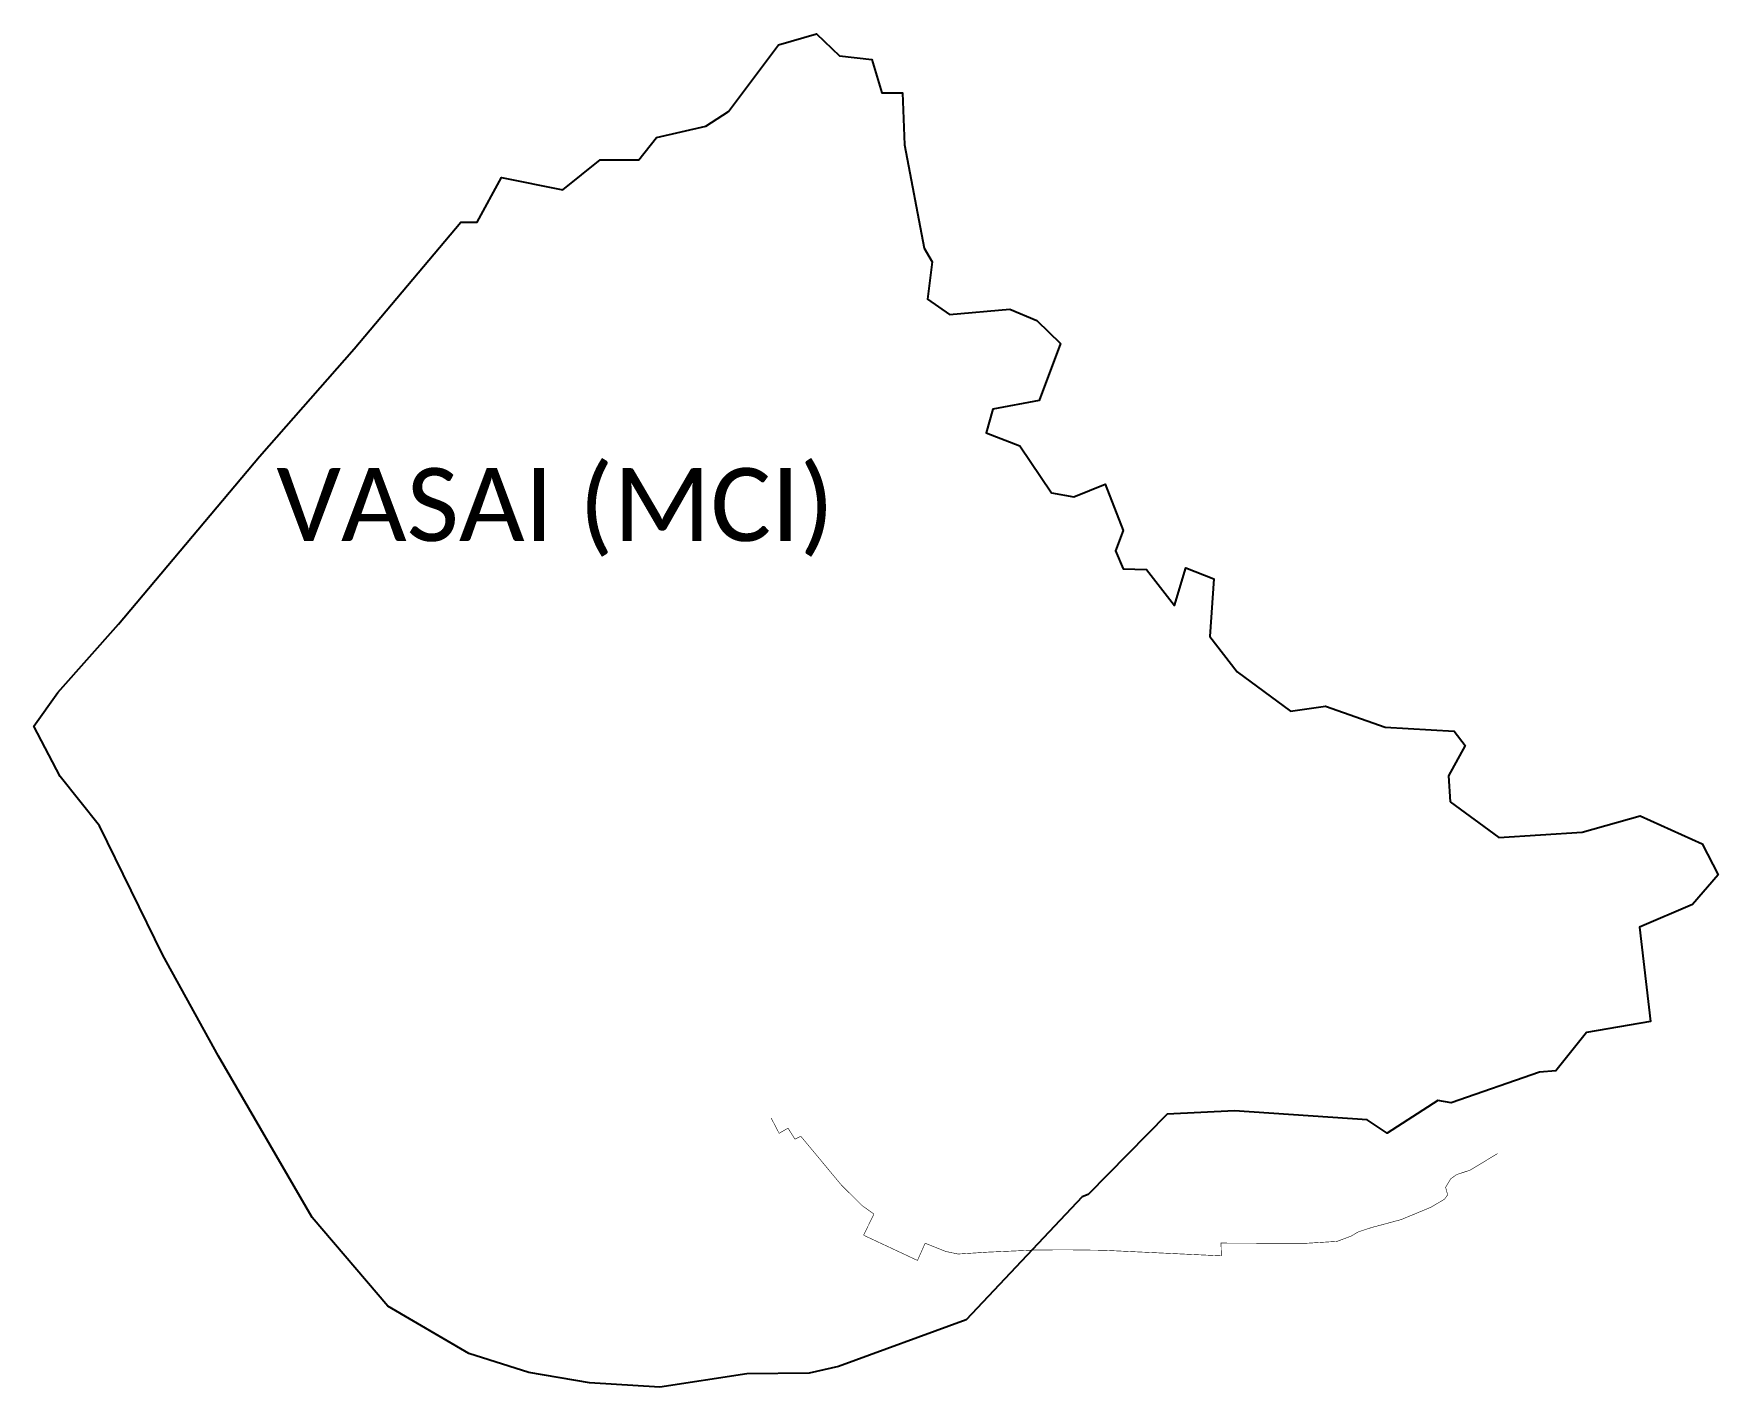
# Model space of a CAD drawing. Header units: metres. Extents: x 268124 to 271097, y 2138069 to 2140457.
import ezdxf

# ---------------------------------------------------------------- set-up
doc = ezdxf.new("R2010")
doc.units = ezdxf.units.M
for name, color, linetype in [('SEAWALL', 170, 'Continuous'), ('village', 3, 'Continuous'), ('VILLAGE NAME', 250, 'Continuous')]:
    doc.layers.add(name, color=color, linetype=linetype)
doc.styles.get("Standard").update_dxf_attribs({"font": 'simplex.shx'})

msp = doc.modelspace()

# ---------------------------------------------------------------- linework, layer by layer
at = {"layer": 'SEAWALL', "color": 30, "const_width": 1, "flags": 128}
for points in [[(269425.2, 2138543.7), (269439.3, 2138516.5), (269455, 2138525.7), (269467.3, 2138506.2), (269477.5, 2138511.5), (269549.3, 2138425.2), (269585.9, 2138388.9), (269606.6, 2138374.2), (269588.4, 2138336.8)], [(269588.4, 2138336.8), (269683.5, 2138292.3), (269697, 2138322.7), (269733.3, 2138308.2), (269755, 2138303.6), (269808.8, 2138307), (269892.3, 2138310.7), (269944.7, 2138311.1), (270012.5, 2138310.2), (270219.8, 2138300.4), (270219.1, 2138322.9), (270366.9, 2138322.4), (270423.8, 2138325.9), (270448.2, 2138335), (270461.7, 2138342.8), (270484.3, 2138350.2), (270536.8, 2138364.3), (270589.8, 2138386.2), (270613.4, 2138400.3), (270619, 2138407.9), (270615.5, 2138421.5), (270624.3, 2138436.1), (270634.9, 2138443.8), (270658.6, 2138451.5), (270707, 2138480.8)]]:
    msp.add_lwpolyline(points, dxfattribs=at)
at = {"layer": 'village', "color": 3, "true_color": 0x00ff00}
msp.add_polyline3d([(270623.7, 2139101.6, 0), (270709.3, 2139038.2, 0), (270856.6, 2139047.6, 0), (270958.7, 2139076.5, 0), (271068.4, 2139027, 0), (271096.7, 2138972.5, 0), (271051, 2138920.5, 0), (270957.5, 2138880.4, 0), (270976.8, 2138713.7, 0), (270864.4, 2138694.7, 0), (270810, 2138627, 0), (270780.9, 2138624.5, 0), (270625.2, 2138570.4, 0), (270601.7, 2138574.2, 0), (270512.4, 2138517, 0), (270477.2, 2138540.5, 0), (270242.8, 2138556.2, 0), (270124.3, 2138550.5, 0), (269984.6, 2138408.7, 0), (269974, 2138404.5, 0), (269769.4, 2138187.4, 0), (269543.8, 2138105.1, 0), (269492.1, 2138093.4, 0), (269382.1, 2138092, 0), (269228.6, 2138068.5, 0), (269104.8, 2138076.4, 0), (268997.8, 2138094.8, 0), (268891.6, 2138128.1, 0), (268748.8, 2138211.6, 0), (268615.2, 2138368.1, 0), (268450, 2138652.4, 0), (268351.8, 2138830.6, 0), (268240.1, 2139059.2, 0), (268170.4, 2139145.9, 0), (268123.8, 2139235, 0), (268166.4, 2139294.2, 0), (268273.7, 2139415, 0), (268522.5, 2139710.4, 0), (268689.1, 2139900.6, 0), (268877.8, 2140124, 0), (268906.2, 2140124.1, 0), (268949.3, 2140203, 0), (269057.9, 2140181.2, 0), (269123.7, 2140234, 0), (269192, 2140234, 0), (269223.1, 2140273.5, 0), (269310.1, 2140293.5, 0), (269349.7, 2140319.5, 0), (269438.1, 2140437.1, 0), (269505, 2140456.5, 0), (269546.1, 2140417.4, 0), (269602.8, 2140411.1, 0), (269620.7, 2140352.4, 0), (269657.2, 2140351.9, 0), (269660.5, 2140260.3, 0), (269695.4, 2140078.2, 0), (269709.1, 2140054, 0), (269701.1, 2139988.3, 0), (269739.8, 2139961.2, 0), (269846.5, 2139970.5, 0), (269894.3, 2139950.3, 0), (269935.6, 2139910.2, 0), (269898, 2139809.6, 0), (269816.7, 2139794.2, 0), (269804.5, 2139752.3, 0), (269864.2, 2139729.6, 0), (269920.2, 2139646.6, 0), (269959.2, 2139639.4, 0), (270014.5, 2139661.7, 0), (270046.6, 2139579.9, 0), (270032.7, 2139543.9, 0), (270046.6, 2139512.2, 0), (270087.7, 2139511.5, 0), (270137, 2139447.5, 0), (270156.8, 2139514, 0), (270206.2, 2139494.9, 0), (270199.3, 2139393.3, 0), (270247.7, 2139330.8, 0), (270341.6, 2139261.2, 0), (270403.3, 2139269.9, 0), (270509.1, 2139233.1, 0), (270630.6, 2139225.8, 0), (270649.8, 2139201, 0), (270620.7, 2139147, 0)], close=True, dxfattribs=at)

# ---------------------------------------------------------------- texts
at = {"layer": 'VILLAGE NAME', "insert": (268552.3, 2139690.1), "char_height": 128.647, "attachment_point": 1}
msp.add_mtext_dynamic_manual_height_columns('{\\fCalibri|b0|i0|c0|p34;VASAI (MCI)}', width=1072.545, gutter_width=643.2, heights=[0], dxfattribs=at)

doc.saveas('drawing.dxf')
